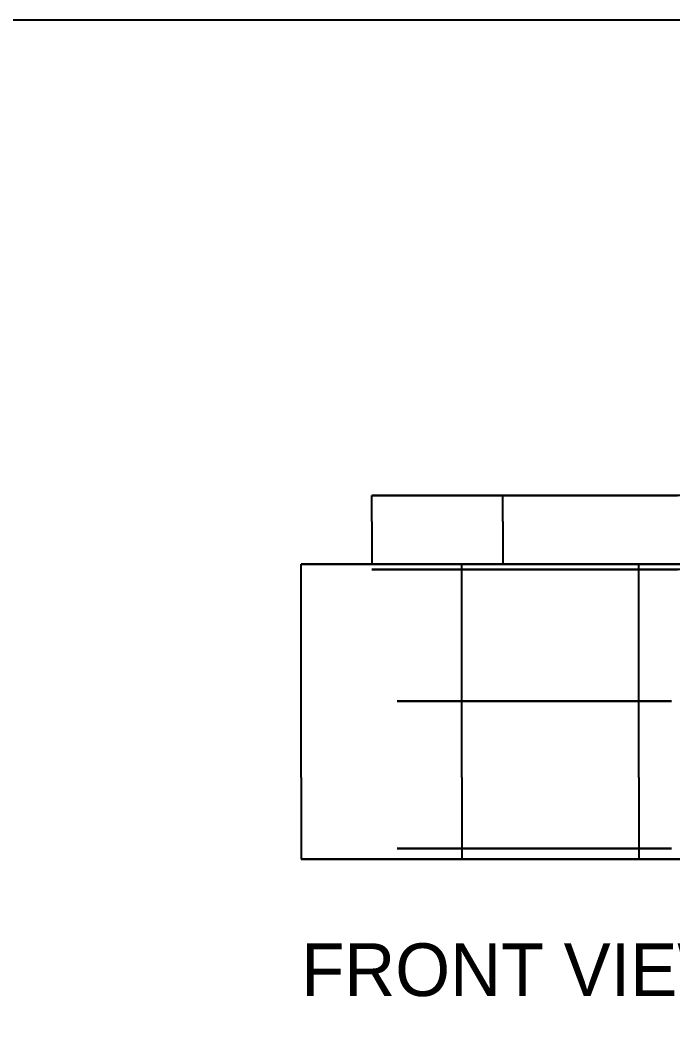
# Model space of a CAD drawing. Header units: millimetres. Extents: x 23 to 350, y -193 to 153.
# Drawn here: x 269.25 to 300.21, y 105.32 to 152.82 of the extents above; entities that cross this region are included whole.
import ezdxf

# ---------------------------------------------------------------- set-up
doc = ezdxf.new("R2010")
doc.units = ezdxf.units.MM
for name, color, linetype in [('BORDER', 7, 'Continuous'), ('HIDDEN', 8, 'Continuous'), ('TEXT', 5, 'Continuous'), ('VISIBLE', 7, 'Continuous')]:
    doc.layers.add(name, color=color, linetype=linetype)

msp = doc.modelspace()

# ---------------------------------------------------------------- linework, layer by layer
at = {"layer": 'BORDER'}
msp.add_lwpolyline([(22.671, -193.05), (349.991, -193.05), (349.991, 152.824), (22.671, 152.824)], close=True, dxfattribs=at)
at = {"layer": 'HIDDEN'}
for points in [[(285.989, 130.25), (285.932, 130.25)], [(286.294, 130.25), (285.989, 130.25)], [(286.845, 130.25), (286.294, 130.25)], [(287.61, 130.25), (286.845, 130.25)], [(288.545, 130.25), (287.61, 130.25)], [(289.596, 130.25), (288.545, 130.25)], [(290.701, 130.25), (289.596, 130.25)], [(290.622, 130.25), (290.638, 130.25)], [(290.679, 130.25), (290.622, 130.25)], [(290.638, 130.25), (290.864, 130.25)], [(290.983, 130.25), (290.679, 130.25)], [(291.796, 130.25), (290.701, 130.25)], [(290.864, 130.25), (291.343, 130.25)], [(291.534, 130.25), (290.983, 130.25)], [(291.343, 130.25), (292.047, 130.25)], [(292.3, 130.25), (291.534, 130.25)], [(292.818, 130.25), (291.796, 130.25)], [(292.047, 130.25), (292.936, 130.25)], [(292.194, 130.25), (292.137, 130.25)], [(292.499, 130.25), (292.194, 130.25)], [(293.235, 130.25), (292.3, 130.25)], [(292.379, 130.25), (292.519, 130.25)], [(293.05, 130.25), (292.499, 130.25)], [(292.519, 130.25), (293.455, 130.25)], [(293.707, 130.25), (292.818, 130.25)], [(292.936, 130.25), (293.958, 130.25)], [(293.815, 130.25), (293.05, 130.25)], [(294.285, 130.25), (293.235, 130.25)], [(293.455, 130.25), (294.22, 130.25)], [(294.411, 130.25), (293.707, 130.25)], [(294.751, 130.25), (293.815, 130.25)], [(293.958, 130.25), (295.053, 130.25)], [(294.22, 130.25), (294.771, 130.25)], [(295.39, 130.25), (294.285, 130.25)], [(294.89, 130.25), (294.411, 130.25)], [(295.801, 130.25), (294.751, 130.25)], [(294.771, 130.25), (295.075, 130.25)], [(295.116, 130.25), (294.89, 130.25)], [(295.053, 130.25), (296.158, 130.25)], [(295.075, 130.25), (295.132, 130.25)], [(295.132, 130.25), (295.116, 130.25)], [(296.486, 130.25), (295.39, 130.25)], [(296.906, 130.25), (295.801, 130.25)], [(296.158, 130.25), (297.209, 130.25)], [(297.507, 130.25), (296.486, 130.25)], [(298.001, 130.25), (296.906, 130.25)], [(297.209, 130.25), (298.144, 130.25)], [(298.396, 130.25), (297.507, 130.25)], [(299.023, 130.25), (298.001, 130.25)], [(298.144, 130.25), (298.909, 130.25)], [(299.101, 130.25), (298.396, 130.25)], [(298.909, 130.25), (299.46, 130.25)], [(299.912, 130.25), (299.023, 130.25)], [(299.58, 130.25), (299.101, 130.25)], [(299.46, 130.25), (299.765, 130.25)], [(299.805, 130.25), (299.58, 130.25)], [(299.765, 130.25), (299.822, 130.25)], [(299.822, 130.25), (299.805, 130.25)], [(300.616, 130.25), (299.912, 130.25)], [(282.592, 127), (282.583, 127)], [(282.781, 127), (282.592, 127)], [(283.202, 127), (282.781, 127)], [(283.831, 127), (283.202, 127)], [(284.632, 127), (283.831, 127)], [(285.558, 127), (284.632, 127)], [(286.555, 127), (285.558, 127)], [(285.641, 127), (285.705, 127)], [(285.65, 127), (285.641, 127)], [(285.839, 127), (285.65, 127)], [(285.705, 127), (286, 127)], [(286.26, 127), (285.839, 127)], [(286, 127), (286.518, 127)], [(286.889, 127), (286.26, 127)], [(286.332, 127), (286.347, 127)], [(286.384, 127), (286.332, 127)], [(286.347, 127), (286.553, 127)], [(286.663, 127), (286.384, 127)], [(286.518, 127), (287.23, 127)], [(286.553, 127), (286.991, 127)], [(287.565, 127), (286.555, 127)], [(287.166, 127), (286.663, 127)], [(287.69, 127), (286.889, 127)], [(286.991, 127), (287.634, 127)], [(287.864, 127), (287.166, 127)], [(287.23, 127), (288.093, 127)], [(288.53, 127), (287.565, 127)], [(287.634, 127), (288.446, 127)], [(288.616, 127), (287.69, 127)], [(288.718, 127), (287.864, 127)], [(288.093, 127), (289.058, 127)], [(288.446, 127), (289.378, 127)], [(289.393, 127), (288.53, 127)], [(289.613, 127), (288.616, 127)], [(289.677, 127), (288.718, 127)], [(289.058, 127), (290.068, 127)], [(289.378, 127), (290.378, 127)], [(290.105, 127), (289.393, 127)], [(290.624, 127), (289.613, 127)], [(290.686, 127), (289.677, 127)], [(290.068, 127), (290.363, 127)], [(290.623, 127), (290.105, 127)], [(290.205, 127), (290.196, 127)], [(290.394, 127), (290.205, 127)], [(290.26, 127), (290.363, 127)], [(290.363, 127), (290.785, 127)], [(290.378, 127), (291.387, 127)], [(290.815, 127), (290.394, 127)], [(290.555, 127), (291.065, 127)], [(290.918, 127), (290.623, 127)], [(291.588, 127), (290.624, 127)], [(291.686, 127), (290.686, 127)], [(290.785, 127), (290.973, 127)], [(291.445, 127), (290.815, 127)], [(290.983, 127), (290.918, 127)], [(290.973, 127), (290.983, 127)], [(291.022, 127), (291.037, 127)], [(291.074, 127), (291.022, 127)], [(291.037, 127), (291.243, 127)], [(291.065, 127), (291.074, 127)], [(291.352, 127), (291.074, 127)], [(291.243, 127), (291.68, 127)], [(291.855, 127), (291.352, 127)], [(291.387, 127), (292.347, 127)], [(292.246, 127), (291.445, 127)], [(292.452, 127), (291.588, 127)], [(291.68, 127), (292.323, 127)], [(292.619, 127), (291.686, 127)], [(291.785, 127), (291.991, 127)], [(292.554, 127), (291.855, 127)], [(291.991, 127), (292.792, 127)], [(293.171, 127), (292.246, 127)], [(292.323, 127), (293.135, 127)], [(292.347, 127), (293.2, 127)], [(293.163, 127), (292.452, 127)], [(292.537, 127), (292.552, 127)], [(292.589, 127), (292.537, 127)], [(292.552, 127), (292.758, 127)], [(293.408, 127), (292.554, 127)], [(292.868, 127), (292.589, 127)], [(293.431, 127), (292.619, 127)], [(292.758, 127), (293.196, 127)], [(292.792, 127), (293.421, 127)], [(293.371, 127), (292.868, 127)], [(293.135, 127), (294.068, 127)], [(293.681, 127), (293.163, 127)], [(294.169, 127), (293.171, 127)], [(293.196, 127), (293.839, 127)], [(293.2, 127), (293.899, 127)], [(294.069, 127), (293.371, 127)], [(294.367, 127), (293.408, 127)], [(293.421, 127), (293.843, 127)], [(294.074, 127), (293.431, 127)], [(293.977, 127), (293.681, 127)], [(293.839, 127), (294.651, 127)], [(293.843, 127), (294.031, 127)], [(293.899, 127), (294.402, 127)], [(294.041, 127), (293.977, 127)], [(294.031, 127), (294.041, 127)], [(294.068, 127), (295.068, 127)], [(294.923, 127), (294.069, 127)], [(294.511, 127), (294.074, 127)], [(295.179, 127), (294.169, 127)], [(295.376, 127), (294.367, 127)], [(294.402, 127), (294.68, 127)], [(294.718, 127), (294.511, 127)], [(294.651, 127), (295.584, 127)], [(294.68, 127), (294.732, 127)], [(294.732, 127), (294.718, 127)], [(295.883, 127), (294.923, 127)], [(295.068, 127), (296.077, 127)], [(296.144, 127), (295.179, 127)], [(296.376, 127), (295.376, 127)], [(295.584, 127), (296.583, 127)], [(296.891, 127), (295.883, 127)], [(296.077, 127), (297.036, 127)], [(297.007, 127), (296.144, 127)], [(297.309, 127), (296.376, 127)], [(296.583, 127), (297.592, 127)], [(297.891, 127), (296.891, 127)], [(297.718, 127), (297.007, 127)], [(297.036, 127), (297.89, 127)], [(298.12, 127), (297.309, 127)], [(297.579, 127), (297.643, 127)], [(297.588, 127), (297.579, 127)], [(297.777, 127), (297.588, 127)], [(297.592, 127), (298.552, 127)], [(297.643, 127), (297.938, 127)], [(298.237, 127), (297.718, 127)], [(298.198, 127), (297.777, 127)], [(297.89, 127), (298.589, 127)], [(298.824, 127), (297.891, 127)], [(297.938, 127), (297.977, 127)], [(298.763, 127), (298.12, 127)], [(298.828, 127), (298.198, 127)], [(298.532, 127), (298.237, 127)], [(298.398, 127), (298.457, 127)], [(298.457, 127), (298.587, 127)], [(298.596, 127), (298.532, 127)], [(298.552, 127), (299.405, 127)], [(298.589, 127), (299.092, 127)], [(299.201, 127), (298.763, 127)], [(299.636, 127), (298.824, 127)], [(299.629, 127), (298.828, 127)], [(299.092, 127), (299.37, 127)], [(299.407, 127), (299.201, 127)], [(299.37, 127), (299.422, 127)], [(299.405, 127), (300.104, 127)], [(299.422, 127), (299.407, 127)], [(300.555, 127), (299.629, 127)], [(300.279, 127), (299.636, 127)], [(300.104, 127), (300.607, 127)], [(285.932, 126.75), (285.949, 126.75)], [(285.989, 126.75), (285.932, 126.75)], [(285.949, 126.75), (286.174, 126.75)], [(286.294, 126.75), (285.989, 126.75)], [(286.174, 126.75), (286.653, 126.75)], [(286.845, 126.75), (286.294, 126.75)], [(286.653, 126.75), (287.358, 126.75)], [(287.61, 126.75), (286.845, 126.75)], [(287.358, 126.75), (288.247, 126.75)], [(288.545, 126.75), (287.61, 126.75)], [(288.247, 126.75), (289.269, 126.75)], [(289.596, 126.75), (288.545, 126.75)], [(289.269, 126.75), (290.364, 126.75)], [(290.701, 126.75), (289.596, 126.75)], [(290.364, 126.75), (291.469, 126.75)], [(290.622, 126.75), (290.638, 126.75)], [(290.679, 126.75), (290.622, 126.75)], [(290.638, 126.75), (290.864, 126.75)], [(290.983, 126.75), (290.679, 126.75)], [(291.796, 126.75), (290.701, 126.75)], [(290.864, 126.75), (291.343, 126.75)], [(291.534, 126.75), (290.983, 126.75)], [(291.343, 126.75), (292.047, 126.75)], [(291.469, 126.75), (292.519, 126.75)], [(292.3, 126.75), (291.534, 126.75)], [(292.818, 126.75), (291.796, 126.75)], [(292.047, 126.75), (292.936, 126.75)], [(292.137, 126.75), (292.154, 126.75)], [(292.194, 126.75), (292.137, 126.75)], [(292.154, 126.75), (292.379, 126.75)], [(292.499, 126.75), (292.194, 126.75)], [(293.235, 126.75), (292.3, 126.75)], [(292.379, 126.75), (292.858, 126.75)], [(293.05, 126.75), (292.499, 126.75)], [(292.519, 126.75), (293.455, 126.75)], [(293.707, 126.75), (292.818, 126.75)], [(292.858, 126.75), (293.563, 126.75)], [(292.936, 126.75), (293.958, 126.75)], [(293.815, 126.75), (293.05, 126.75)], [(294.285, 126.75), (293.235, 126.75)], [(293.455, 126.75), (294.22, 126.75)], [(293.563, 126.75), (294.452, 126.75)], [(294.411, 126.75), (293.707, 126.75)], [(294.751, 126.75), (293.815, 126.75)], [(293.958, 126.75), (295.053, 126.75)], [(294.22, 126.75), (294.771, 126.75)], [(295.39, 126.75), (294.285, 126.75)], [(294.89, 126.75), (294.411, 126.75)], [(294.452, 126.75), (295.474, 126.75)], [(295.801, 126.75), (294.751, 126.75)], [(294.771, 126.75), (295.075, 126.75)], [(295.116, 126.75), (294.89, 126.75)], [(295.053, 126.75), (296.158, 126.75)], [(295.075, 126.75), (295.132, 126.75)], [(295.132, 126.75), (295.116, 126.75)], [(296.486, 126.75), (295.39, 126.75)], [(295.474, 126.75), (296.569, 126.75)], [(296.906, 126.75), (295.801, 126.75)], [(296.158, 126.75), (297.209, 126.75)], [(297.507, 126.75), (296.486, 126.75)], [(296.569, 126.75), (297.674, 126.75)], [(298.001, 126.75), (296.906, 126.75)], [(297.209, 126.75), (298.144, 126.75)], [(298.396, 126.75), (297.507, 126.75)], [(297.674, 126.75), (298.724, 126.75)], [(299.023, 126.75), (298.001, 126.75)], [(298.144, 126.75), (298.909, 126.75)], [(299.101, 126.75), (298.396, 126.75)], [(298.724, 126.75), (299.66, 126.75)], [(298.909, 126.75), (299.46, 126.75)], [(299.912, 126.75), (299.023, 126.75)], [(299.58, 126.75), (299.101, 126.75)], [(299.46, 126.75), (299.765, 126.75)], [(299.805, 126.75), (299.58, 126.75)], [(299.66, 126.75), (300.425, 126.75)], [(299.765, 126.75), (299.822, 126.75)], [(299.822, 126.75), (299.805, 126.75)], [(300.616, 126.75), (299.912, 126.75)], [(287.132, 120.5), (287.144, 120.5)], [(287.175, 120.5), (287.132, 120.5)], [(287.144, 120.5), (287.311, 120.5)], [(287.4, 120.5), (287.175, 120.5)], [(287.311, 120.5), (287.665, 120.5)], [(287.807, 120.5), (287.4, 120.5)], [(287.665, 120.5), (288.186, 120.5)], [(288.373, 120.5), (287.807, 120.5)], [(288.186, 120.5), (288.843, 120.5)], [(289.064, 120.5), (288.373, 120.5)], [(288.843, 120.5), (289.598, 120.5)], [(289.84, 120.5), (289.064, 120.5)], [(289.598, 120.5), (290.408, 120.5)], [(290.657, 120.5), (289.84, 120.5)], [(290.408, 120.5), (291.225, 120.5)], [(291.467, 120.5), (290.657, 120.5)], [(291.225, 120.5), (292.001, 120.5)], [(292.222, 120.5), (291.467, 120.5)], [(291.822, 120.5), (291.834, 120.5)], [(291.864, 120.5), (291.822, 120.5)], [(291.834, 120.5), (292.001, 120.5)], [(292.089, 120.5), (291.864, 120.5)], [(292.001, 120.5), (292.692, 120.5)], [(292.001, 120.5), (292.355, 120.5)], [(292.496, 120.5), (292.089, 120.5)], [(292.879, 120.5), (292.222, 120.5)], [(292.355, 120.5), (292.875, 120.5)], [(293.062, 120.5), (292.496, 120.5)], [(292.692, 120.5), (293.258, 120.5)], [(292.875, 120.5), (293.532, 120.5)], [(293.4, 120.5), (292.879, 120.5)], [(293.753, 120.5), (293.062, 120.5)], [(293.258, 120.5), (293.665, 120.5)], [(293.337, 120.5), (293.349, 120.5)], [(293.38, 120.5), (293.337, 120.5)], [(293.349, 120.5), (293.516, 120.5)], [(293.605, 120.5), (293.38, 120.5)], [(293.754, 120.5), (293.4, 120.5)], [(293.516, 120.5), (293.87, 120.5)], [(293.532, 120.5), (294.288, 120.5)], [(294.012, 120.5), (293.605, 120.5)], [(293.665, 120.5), (293.89, 120.5)], [(294.53, 120.5), (293.753, 120.5)], [(293.92, 120.5), (293.754, 120.5)], [(293.87, 120.5), (294.391, 120.5)], [(293.89, 120.5), (293.932, 120.5)], [(293.932, 120.5), (293.92, 120.5)], [(294.578, 120.5), (294.012, 120.5)], [(294.288, 120.5), (295.097, 120.5)], [(294.391, 120.5), (295.048, 120.5)], [(295.346, 120.5), (294.53, 120.5)], [(295.269, 120.5), (294.578, 120.5)], [(295.048, 120.5), (295.803, 120.5)], [(295.097, 120.5), (295.914, 120.5)], [(296.045, 120.5), (295.269, 120.5)], [(296.156, 120.5), (295.346, 120.5)], [(295.803, 120.5), (296.613, 120.5)], [(295.914, 120.5), (296.69, 120.5)], [(296.862, 120.5), (296.045, 120.5)], [(296.911, 120.5), (296.156, 120.5)], [(296.613, 120.5), (297.43, 120.5)], [(296.69, 120.5), (297.382, 120.5)], [(297.672, 120.5), (296.862, 120.5)], [(297.568, 120.5), (296.911, 120.5)], [(297.382, 120.5), (297.947, 120.5)], [(297.43, 120.5), (298.206, 120.5)], [(298.089, 120.5), (297.568, 120.5)], [(298.427, 120.5), (297.672, 120.5)], [(297.947, 120.5), (298.354, 120.5)], [(298.443, 120.5), (298.089, 120.5)], [(298.206, 120.5), (298.897, 120.5)], [(298.354, 120.5), (298.58, 120.5)], [(299.084, 120.5), (298.427, 120.5)], [(298.61, 120.5), (298.443, 120.5)], [(298.58, 120.5), (298.622, 120.5)], [(298.622, 120.5), (298.61, 120.5)], [(298.897, 120.5), (299.463, 120.5)], [(299.605, 120.5), (299.084, 120.5)], [(299.463, 120.5), (299.87, 120.5)], [(299.959, 120.5), (299.605, 120.5)], [(299.87, 120.5), (300.095, 120.5)], [(300.125, 120.5), (299.959, 120.5)], [(300.095, 120.5), (300.137, 120.5)], [(300.137, 120.5), (300.125, 120.5)], [(287.132, 113.5), (287.144, 113.5)], [(287.175, 113.5), (287.132, 113.5)], [(287.144, 113.5), (287.311, 113.5)], [(287.4, 113.5), (287.175, 113.5)], [(287.311, 113.5), (287.665, 113.5)], [(287.807, 113.5), (287.4, 113.5)], [(287.665, 113.5), (288.186, 113.5)], [(288.373, 113.5), (287.807, 113.5)], [(288.186, 113.5), (288.843, 113.5)], [(289.064, 113.5), (288.373, 113.5)], [(288.843, 113.5), (289.598, 113.5)], [(289.84, 113.5), (289.064, 113.5)], [(289.598, 113.5), (290.408, 113.5)], [(290.657, 113.5), (289.84, 113.5)], [(290.408, 113.5), (291.225, 113.5)], [(291.467, 113.5), (290.657, 113.5)], [(291.225, 113.5), (292.001, 113.5)], [(292.222, 113.5), (291.467, 113.5)], [(291.822, 113.5), (291.834, 113.5)], [(291.864, 113.5), (291.822, 113.5)], [(291.834, 113.5), (292.001, 113.5)], [(292.089, 113.5), (291.864, 113.5)], [(292.001, 113.5), (292.692, 113.5)], [(292.001, 113.5), (292.355, 113.5)], [(292.496, 113.5), (292.089, 113.5)], [(292.879, 113.5), (292.222, 113.5)], [(292.355, 113.5), (292.875, 113.5)], [(293.062, 113.5), (292.496, 113.5)], [(292.692, 113.5), (293.258, 113.5)], [(292.875, 113.5), (293.532, 113.5)], [(293.4, 113.5), (292.879, 113.5)], [(293.753, 113.5), (293.062, 113.5)], [(293.258, 113.5), (293.665, 113.5)], [(293.337, 113.5), (293.349, 113.5)], [(293.38, 113.5), (293.337, 113.5)], [(293.349, 113.5), (293.516, 113.5)], [(293.605, 113.5), (293.38, 113.5)], [(293.754, 113.5), (293.4, 113.5)], [(293.516, 113.5), (293.87, 113.5)], [(293.532, 113.5), (294.288, 113.5)], [(294.012, 113.5), (293.605, 113.5)], [(293.665, 113.5), (293.89, 113.5)], [(294.53, 113.5), (293.753, 113.5)], [(293.92, 113.5), (293.754, 113.5)], [(293.87, 113.5), (294.391, 113.5)], [(293.89, 113.5), (293.932, 113.5)], [(293.932, 113.5), (293.92, 113.5)], [(294.578, 113.5), (294.012, 113.5)], [(294.288, 113.5), (295.097, 113.5)], [(294.391, 113.5), (295.048, 113.5)], [(295.346, 113.5), (294.53, 113.5)], [(295.269, 113.5), (294.578, 113.5)], [(295.048, 113.5), (295.803, 113.5)], [(295.097, 113.5), (295.914, 113.5)], [(296.045, 113.5), (295.269, 113.5)], [(296.156, 113.5), (295.346, 113.5)], [(295.803, 113.5), (296.613, 113.5)], [(295.914, 113.5), (296.69, 113.5)], [(296.862, 113.5), (296.045, 113.5)], [(296.911, 113.5), (296.156, 113.5)], [(296.613, 113.5), (297.43, 113.5)], [(296.69, 113.5), (297.382, 113.5)], [(297.672, 113.5), (296.862, 113.5)], [(297.568, 113.5), (296.911, 113.5)], [(297.382, 113.5), (297.947, 113.5)], [(297.43, 113.5), (298.206, 113.5)], [(298.089, 113.5), (297.568, 113.5)], [(298.427, 113.5), (297.672, 113.5)], [(297.947, 113.5), (298.354, 113.5)], [(298.443, 113.5), (298.089, 113.5)], [(298.206, 113.5), (298.897, 113.5)], [(298.354, 113.5), (298.58, 113.5)], [(299.084, 113.5), (298.427, 113.5)], [(298.61, 113.5), (298.443, 113.5)], [(298.58, 113.5), (298.622, 113.5)], [(298.622, 113.5), (298.61, 113.5)], [(298.897, 113.5), (299.463, 113.5)], [(299.605, 113.5), (299.084, 113.5)], [(299.463, 113.5), (299.87, 113.5)], [(299.959, 113.5), (299.605, 113.5)], [(299.87, 113.5), (300.095, 113.5)], [(300.125, 113.5), (299.959, 113.5)], [(300.095, 113.5), (300.137, 113.5)], [(300.137, 113.5), (300.125, 113.5)], [(282.592, 113), (282.583, 113)], [(282.781, 113), (282.592, 113)], [(283.202, 113), (282.781, 113)], [(283.831, 113), (283.202, 113)], [(284.632, 113), (283.831, 113)], [(285.558, 113), (284.632, 113)], [(286.555, 113), (285.558, 113)], [(285.641, 113), (285.705, 113)], [(285.65, 113), (285.641, 113)], [(285.839, 113), (285.65, 113)], [(285.705, 113), (286, 113)], [(286.26, 113), (285.839, 113)], [(286, 113), (286.518, 113)], [(286.889, 113), (286.26, 113)], [(286.332, 113), (286.347, 113)], [(286.384, 113), (286.332, 113)], [(286.347, 113), (286.553, 113)], [(286.663, 113), (286.384, 113)], [(286.518, 113), (287.23, 113)], [(286.553, 113), (286.991, 113)], [(287.565, 113), (286.555, 113)], [(287.166, 113), (286.663, 113)], [(287.69, 113), (286.889, 113)], [(286.991, 113), (287.634, 113)], [(287.864, 113), (287.166, 113)], [(287.23, 113), (288.093, 113)], [(288.53, 113), (287.565, 113)], [(287.634, 113), (288.446, 113)], [(288.616, 113), (287.69, 113)], [(288.718, 113), (287.864, 113)], [(288.093, 113), (289.058, 113)], [(288.446, 113), (289.378, 113)], [(289.393, 113), (288.53, 113)], [(289.613, 113), (288.616, 113)], [(289.677, 113), (288.718, 113)], [(289.058, 113), (290.068, 113)], [(289.378, 113), (290.378, 113)], [(290.105, 113), (289.393, 113)], [(290.624, 113), (289.613, 113)], [(290.686, 113), (289.677, 113)], [(290.068, 113), (290.363, 113)], [(290.623, 113), (290.105, 113)], [(290.205, 113), (290.196, 113)], [(290.394, 113), (290.205, 113)], [(290.26, 113), (290.363, 113)], [(290.363, 113), (290.785, 113)], [(290.378, 113), (291.387, 113)], [(290.815, 113), (290.394, 113)], [(290.555, 113), (291.065, 113)], [(290.918, 113), (290.623, 113)], [(291.588, 113), (290.624, 113)], [(291.686, 113), (290.686, 113)], [(290.785, 113), (290.973, 113)], [(291.445, 113), (290.815, 113)], [(290.983, 113), (290.918, 113)], [(290.973, 113), (290.983, 113)], [(291.022, 113), (291.037, 113)], [(291.074, 113), (291.022, 113)], [(291.037, 113), (291.243, 113)], [(291.065, 113), (291.074, 113)], [(291.352, 113), (291.074, 113)], [(291.243, 113), (291.68, 113)], [(291.855, 113), (291.352, 113)], [(291.387, 113), (292.347, 113)], [(292.246, 113), (291.445, 113)], [(292.452, 113), (291.588, 113)], [(291.68, 113), (292.323, 113)], [(292.619, 113), (291.686, 113)], [(291.785, 113), (291.991, 113)], [(292.554, 113), (291.855, 113)], [(291.991, 113), (292.792, 113)], [(293.171, 113), (292.246, 113)], [(292.323, 113), (293.135, 113)], [(292.347, 113), (293.2, 113)], [(293.163, 113), (292.452, 113)], [(292.537, 113), (292.552, 113)], [(292.589, 113), (292.537, 113)], [(292.552, 113), (292.758, 113)], [(293.408, 113), (292.554, 113)], [(292.868, 113), (292.589, 113)], [(293.431, 113), (292.619, 113)], [(292.758, 113), (293.196, 113)], [(292.792, 113), (293.421, 113)], [(293.371, 113), (292.868, 113)], [(293.135, 113), (294.068, 113)], [(293.681, 113), (293.163, 113)], [(294.169, 113), (293.171, 113)], [(293.196, 113), (293.839, 113)], [(293.2, 113), (293.899, 113)], [(294.069, 113), (293.371, 113)], [(294.367, 113), (293.408, 113)], [(293.421, 113), (293.843, 113)], [(294.074, 113), (293.431, 113)], [(293.977, 113), (293.681, 113)], [(293.839, 113), (294.651, 113)], [(293.843, 113), (294.031, 113)], [(293.899, 113), (294.402, 113)], [(294.041, 113), (293.977, 113)], [(294.031, 113), (294.041, 113)], [(294.068, 113), (295.068, 113)], [(294.923, 113), (294.069, 113)], [(294.511, 113), (294.074, 113)], [(295.179, 113), (294.169, 113)], [(295.376, 113), (294.367, 113)], [(294.402, 113), (294.68, 113)], [(294.718, 113), (294.511, 113)], [(294.651, 113), (295.584, 113)], [(294.68, 113), (294.732, 113)], [(294.732, 113), (294.718, 113)], [(295.883, 113), (294.923, 113)], [(295.068, 113), (296.077, 113)], [(296.144, 113), (295.179, 113)], [(296.376, 113), (295.376, 113)], [(295.584, 113), (295.62, 113)], [(296.891, 113), (295.883, 113)], [(296.077, 113), (297.036, 113)], [(297.007, 113), (296.144, 113)], [(297.309, 113), (296.376, 113)], [(296.546, 113), (296.583, 113)], [(296.583, 113), (297.592, 113)], [(297.891, 113), (296.891, 113)], [(297.718, 113), (297.007, 113)], [(297.036, 113), (297.89, 113)], [(298.12, 113), (297.309, 113)], [(297.579, 113), (297.643, 113)], [(297.588, 113), (297.579, 113)], [(297.777, 113), (297.588, 113)], [(297.592, 113), (297.977, 113)], [(297.643, 113), (297.938, 113)], [(298.237, 113), (297.718, 113)], [(298.198, 113), (297.777, 113)], [(297.89, 113), (298.589, 113)], [(298.824, 113), (297.891, 113)], [(297.938, 113), (297.977, 113)], [(298.763, 113), (298.12, 113)], [(298.828, 113), (298.198, 113)], [(298.532, 113), (298.237, 113)], [(298.398, 113), (298.457, 113)], [(298.398, 113), (298.552, 113)], [(298.457, 113), (298.587, 113)], [(298.596, 113), (298.532, 113)], [(298.552, 113), (299.405, 113)], [(298.589, 113), (299.092, 113)], [(299.201, 113), (298.763, 113)], [(299.636, 113), (298.824, 113)], [(299.629, 113), (298.828, 113)], [(299.092, 113), (299.37, 113)], [(299.407, 113), (299.201, 113)], [(299.37, 113), (299.422, 113)], [(299.405, 113), (300.104, 113)], [(299.422, 113), (299.407, 113)], [(300.555, 113), (299.629, 113)], [(300.279, 113), (299.636, 113)], [(300.104, 113), (300.607, 113)]]:
    msp.add_lwpolyline(points, dxfattribs=at)
at = {"layer": 'VISIBLE'}
for points in [[(285.932, 130.25), (285.949, 130.25)], [(285.932, 129.029), (285.932, 130.25)], [(285.949, 130.25), (286.174, 130.25)], [(286.174, 130.25), (286.653, 130.25)], [(286.653, 130.25), (287.358, 130.25)], [(287.358, 130.25), (288.247, 130.25)], [(288.247, 130.25), (289.269, 130.25)], [(289.269, 130.25), (290.364, 130.25)], [(290.364, 130.25), (291.469, 130.25)], [(291.469, 130.25), (292.379, 130.25)], [(292.137, 130.25), (292.154, 130.25)], [(292.137, 129.029), (292.137, 130.25)], [(292.154, 130.25), (292.379, 130.25)], [(292.379, 130.25), (292.858, 130.25)], [(292.858, 130.25), (293.563, 130.25)], [(293.563, 130.25), (294.452, 130.25)], [(294.452, 130.25), (295.474, 130.25)], [(295.474, 130.25), (296.569, 130.25)], [(296.569, 130.25), (297.674, 130.25)], [(297.674, 130.25), (298.724, 130.25)], [(298.724, 130.25), (299.66, 130.25)], [(299.66, 130.25), (300.425, 130.25)], [(285.932, 129.029), (285.932, 127)], [(292.137, 129.029), (292.137, 127)], [(282.583, 127), (282.647, 127)], [(282.583, 116.874), (282.583, 127)], [(282.647, 127), (282.942, 127)], [(282.942, 127), (283.46, 127)], [(283.46, 127), (284.172, 127)], [(284.172, 127), (285.035, 127)], [(285.035, 127), (286, 127)], [(286, 127), (287.01, 127)], [(287.01, 127), (288.007, 127)], [(288.007, 127), (288.933, 127)], [(288.933, 127), (289.734, 127)], [(289.734, 127), (290.26, 127)], [(290.196, 127), (290.26, 127)], [(290.196, 116.874), (290.196, 127)], [(290.26, 127), (290.555, 127)], [(290.363, 127), (290.555, 127)], [(290.555, 127), (291.074, 127)], [(291.074, 127), (291.785, 127)], [(291.074, 127), (291.785, 127)], [(291.785, 127), (292.648, 127)], [(292.648, 127), (293.613, 127)], [(293.613, 127), (294.623, 127)], [(294.623, 127), (295.62, 127)], [(295.62, 127), (296.546, 127)], [(296.546, 127), (297.347, 127)], [(297.347, 127), (297.977, 127)], [(297.977, 127), (298.398, 127)], [(297.977, 127), (298.398, 127)], [(298.398, 127), (298.587, 127)], [(298.587, 127), (299.168, 127)], [(298.587, 127), (298.596, 127)], [(298.596, 116.874), (298.596, 127)], [(299.168, 127), (300.031, 127)], [(300.031, 127), (300.996, 127)], [(282.583, 116.874), (282.583, 113)], [(290.196, 116.874), (290.196, 113)], [(298.596, 116.874), (298.596, 113)], [(282.583, 113), (282.647, 113)], [(282.647, 113), (282.942, 113)], [(282.942, 113), (283.46, 113)], [(283.46, 113), (284.172, 113)], [(284.172, 113), (285.035, 113)], [(285.035, 113), (286, 113)], [(286, 113), (287.01, 113)], [(287.01, 113), (288.007, 113)], [(288.007, 113), (288.933, 113)], [(288.933, 113), (289.734, 113)], [(289.734, 113), (290.26, 113)], [(290.196, 113), (290.26, 113)], [(290.26, 113), (290.555, 113)], [(290.363, 113), (290.555, 113)], [(290.555, 113), (291.074, 113)], [(291.074, 113), (291.785, 113)], [(291.074, 113), (291.785, 113)], [(291.785, 113), (292.648, 113)], [(292.648, 113), (293.613, 113)], [(293.613, 113), (294.623, 113)], [(294.623, 113), (295.62, 113)], [(295.62, 113), (296.546, 113)], [(295.62, 113), (296.546, 113)], [(296.546, 113), (297.347, 113)], [(297.347, 113), (297.977, 113)], [(297.977, 113), (298.398, 113)], [(297.977, 113), (298.398, 113)], [(297.977, 113), (298.398, 113)], [(298.398, 113), (298.587, 113)], [(298.587, 113), (299.168, 113)], [(298.587, 113), (298.596, 113)], [(299.168, 113), (300.031, 113)], [(300.031, 113), (300.996, 113)]]:
    msp.add_lwpolyline(points, dxfattribs=at)

# ---------------------------------------------------------------- texts
at = {"layer": 'TEXT'}
msp.add_text('FRONT VIEW', height=2.5, dxfattribs=at).set_placement((282.583, 106.5))

doc.saveas('drawing.dxf')
